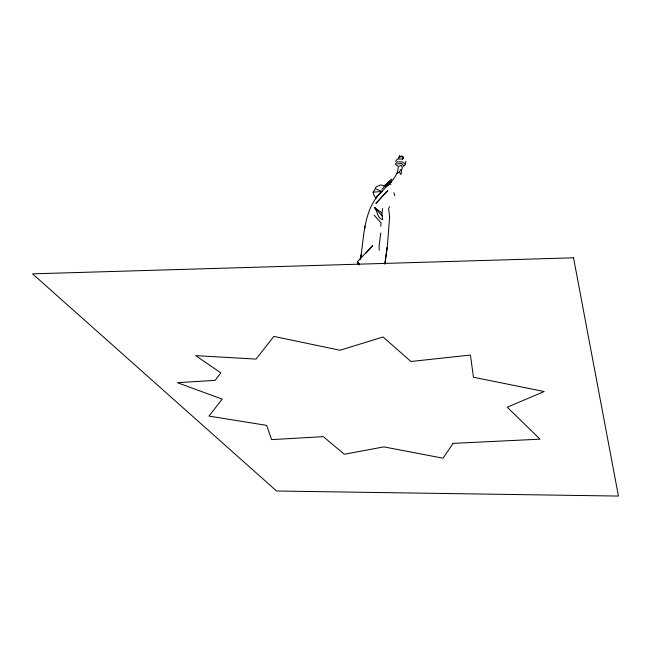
<?xml version="1.0" encoding="UTF-8"?>
<svg xmlns="http://www.w3.org/2000/svg" width="651" height="651" viewBox="0 0 651 651"><rect width="100%" height="100%" fill="white"/><g stroke="black" fill="none" stroke-linecap="round" stroke-linejoin="round"><path stroke-width="0.98" d="M403.685 166.428L405.565 164.085L405.793 161.236M380.819 226.336L381.104 223.073L374.17 215.139M360.744 258.333L361.175 254.777C364.072 233.685 364.609 208.605 380.754 192.68C387.361 185.104 398.249 177.52 398.225 166.623L401.301 165.281L402.424 167.706L401.455 170.497L401.097 174.558L399.258 172.124L400.967 169.358M380.737 233.009L379.11 246.013L379.24 250.228M384.953 264.176L387.557 243.995L389.615 216.962L388.614 208.881L389.493 206.668M384.847 263.72L387.15 247.714L386.377 250.586M381.909 212.942L374.553 207.482C377.45 210.948 377.385 218.638 382.625 219.672L381.909 212.942L382.731 208.613M360.125 259.741L361.175 254.777L361.386 256.689M398.42 158.315L399.706 155.394M402.554 159.617L403.213 158.226L402.855 156.207M375.928 198.514L373.926 195.219L373.08 192.135L375.424 188.757L382.056 191.557L376.644 196.667M391.666 181.735L385.229 185.348L390.958 182.199M395.548 161.432L397.403 159.064L402.538 158.966M384.489 185.917L391.796 179.22L385.538 184.738M375.367 188.049L376.498 186.723L380.583 184.9L384.424 185.804M365.968 253.19L372.641 245.647L357.448 261.669L358.229 264.347M381.868 189.335L384.261 186.804M384.066 186.479L390.445 181.735L385.123 185.34L385.555 184.868M396.874 173.483L399.258 172.124M401.521 156.264L399.291 157.208L401.765 156.02L403.213 158.226L402.09 156.915M388.557 185.047L384.367 186.642L384.928 185.812L391.072 184.087M397.387 164.019L401.659 163.393L403.636 165.712M373.08 192.135L382.056 191.557M397.753 165.956L395.303 164.28L397.167 161.92L402.31 161.822L405.565 164.085M374.553 207.482L382.601 216.36M359.328 263.94L357.448 261.669L359.222 265.006M393.896 192.639L394.823 195.78M364.78 226.092L364.877 227.923M453.104 443.372L443.03 458.198L383.838 446.879L344.322 454.252L323.287 436.642L271.622 439.628L266.682 425.38L208.971 416.111L222.203 399.12L177.389 382.698L215.099 380.363L220.819 372.877L195.699 355.625L256.03 359.1L273.835 336.421L340.001 350.246L383.048 336.982L410.927 361.484L470.429 355.064L473.48 377.255L544.171 391.52L507.21 407.2L540.053 439.165L453.104 443.372M387.703 190.629L375.993 203.34L387.703 190.629M573.531 257.812L32.55 273.851L276.569 491.009L618.45 496.062L573.531 257.812"/></g></svg>
